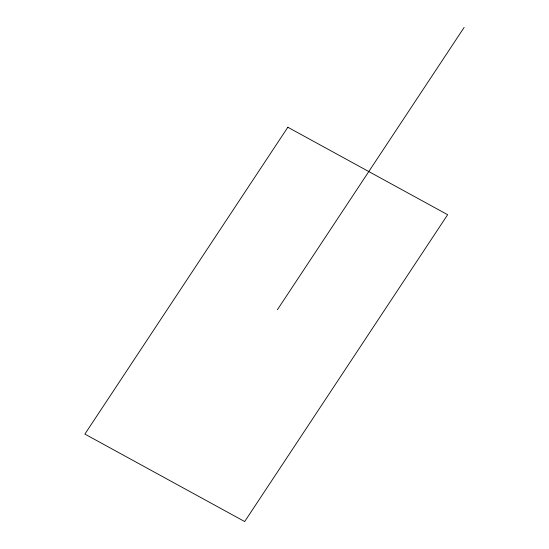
<?xml version="1.0" encoding="UTF-8"?>
<svg xmlns="http://www.w3.org/2000/svg" width="549" height="549" viewBox="0 0 549 549"><rect width="100%" height="100%" fill="white"/><g stroke="black" fill="none" stroke-linecap="round" stroke-linejoin="round"><path stroke-width="0.82" d="M277.375 309.76L464.125 27.45M287.848 127.251L84.875 434.087L244.682 521.55L447.648 214.714L287.848 127.251"/></g></svg>
